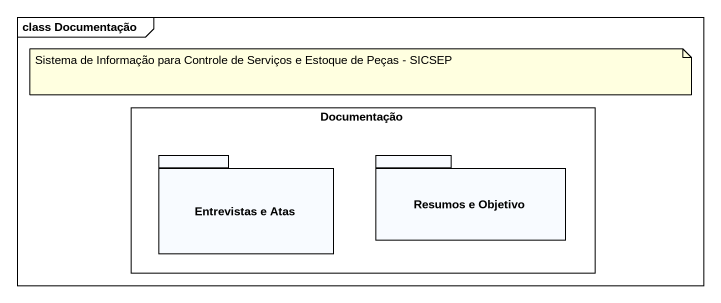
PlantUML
@startuml
mainframe class Documentação
rectangle Documentação {
  package "Entrevistas e Atas" as Entrevistas_e_Atas {
  }
  package "Resumos e Objetivo" as Resumos_e_Objetivo {
  }
}
note as N1
  Sistema de Informação para Controle de Serviços e Estoque de Peças - SICSEP
end note
@enduml
